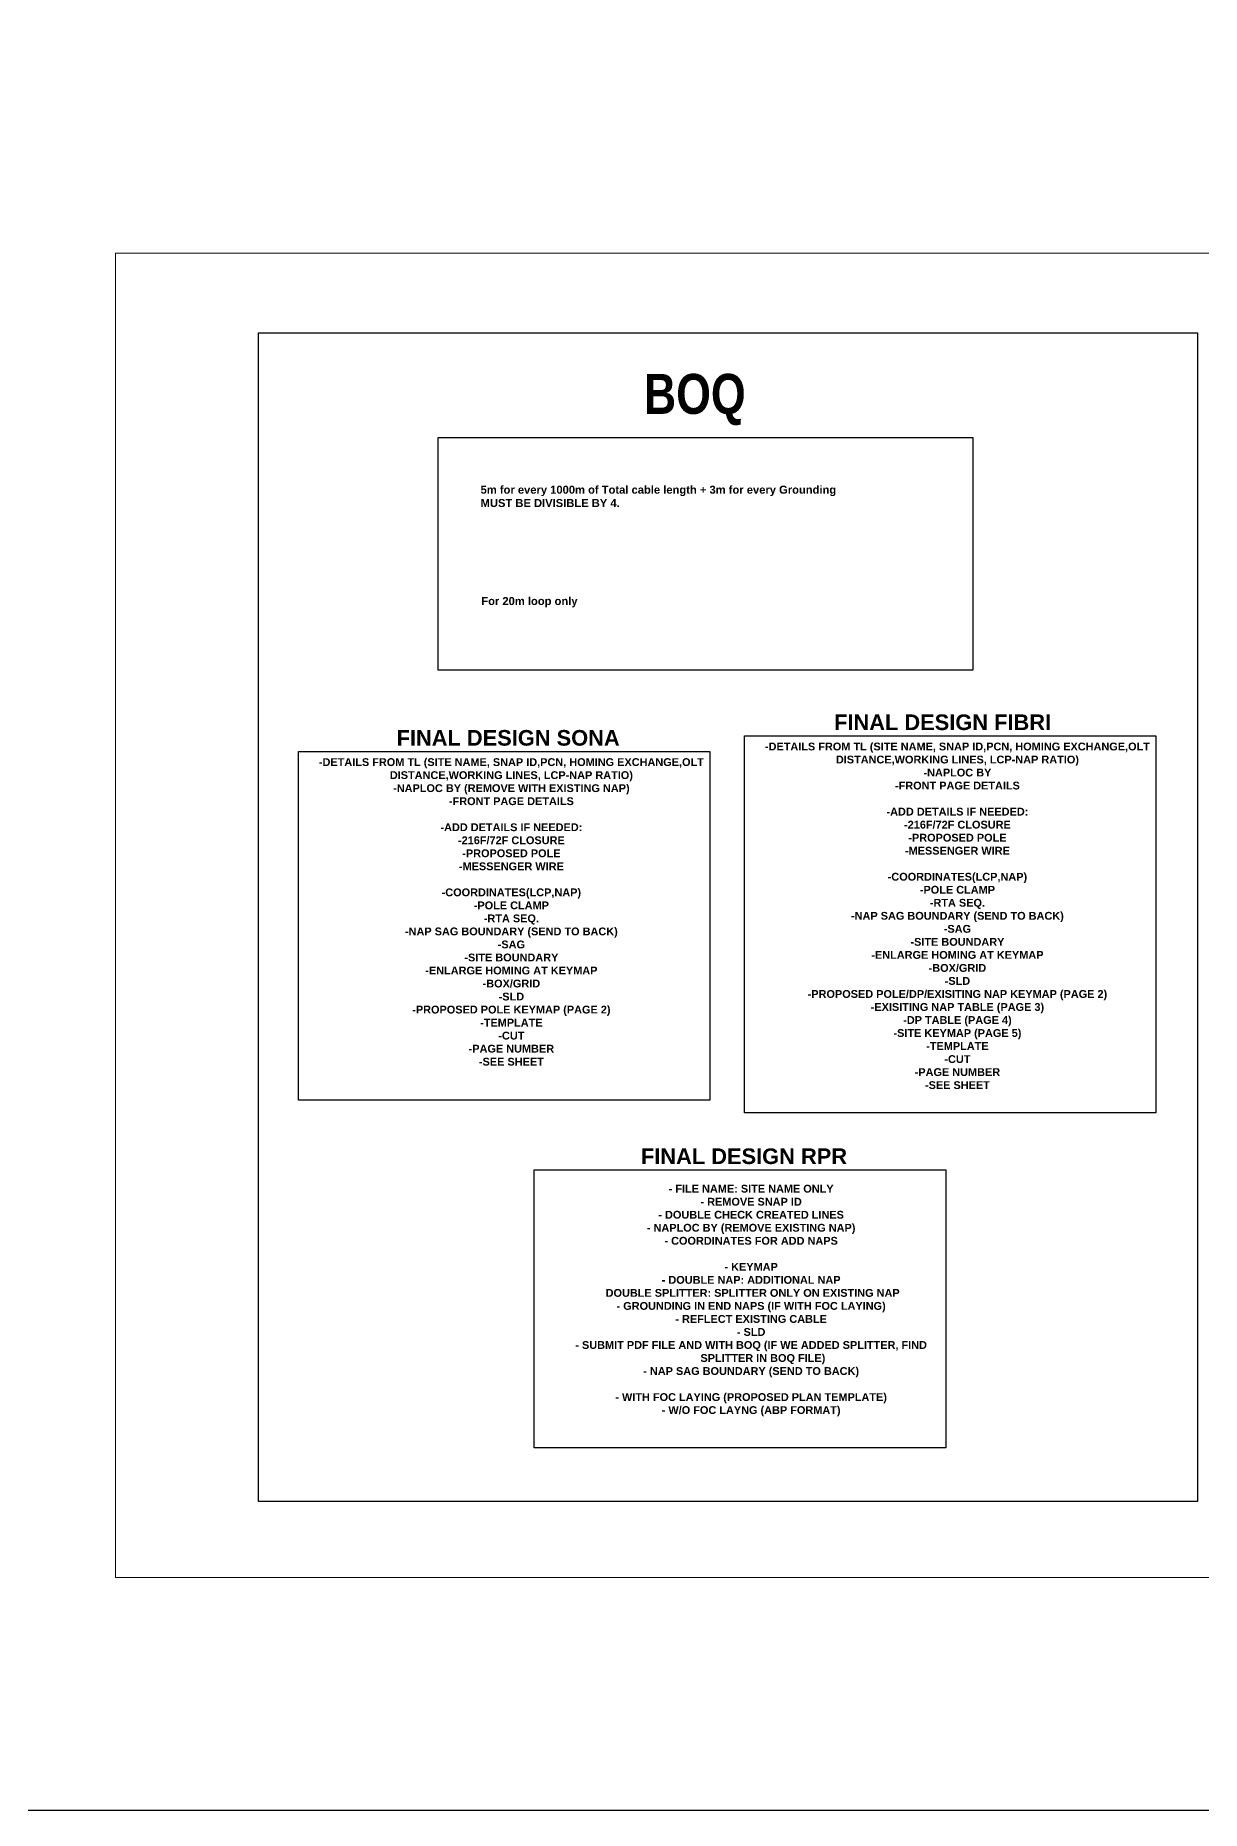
# Model space of a CAD drawing. Extents: x -663610 to -207124, y 70878 to 297551.
# Drawn here: x -257636 to -252818, y 70878 to 78212 of the extents above; entities that cross this region are included whole.
import ezdxf
from ezdxf.enums import TextEntityAlignment as Align

# ---------------------------------------------------------------- set-up
doc = ezdxf.new("R2010")
doc.units = 0
doc.header["$LTSCALE"] = 0.3
doc.layers.add('BASEMAP', color=7, linetype='CONTINUOUS')
doc.styles.add('WMF-Arial Unicode MS0', font='')
doc.styles.get('WMF-Arial Unicode MS0').set_extended_font_data('Arial Unicode MS', bold=True)

msp = doc.modelspace()

# ---------------------------------------------------------------- linework, layer by layer
at = {"layer": 'BASEMAP', "color": 152, "ltscale": 2, "true_color": 0x2776bb}
for points in [[(-245787.2, 70878.3), (-269522.5, 70878.3), (-269522.5, 85901.3), (-245787.2, 85901.3)], [(-252833.7, 76982), (-256715.7, 76982), (-256715.7, 72156.1), (-252833.7, 72156.1)], [(-255972.1, 76551.5), (-253762.8, 76551.5), (-253762.8, 75589.7), (-255972.1, 75589.7)], [(-256549.9, 75254.1), (-254849.4, 75254.1), (-254849.4, 73813.5), (-256549.9, 73813.5)], [(-254706.8, 75318.6), (-253006.3, 75318.6), (-253006.3, 73761), (-254706.8, 73761)], [(-255575.3, 73525.5), (-253874.8, 73525.5), (-253874.8, 72377.1), (-255575.3, 72377.1)]]:
    msp.add_lwpolyline(points, close=True, dxfattribs=at)
at = {"layer": 'BASEMAP', "color": 152, "lineweight": 0, "ltscale": 2, "true_color": 0x2776bb}
msp.add_lwpolyline([(-257304.8, 77313.4), (-246881.9, 77313.4), (-246881.9, 71840.7), (-257304.8, 71840.7)], close=True, dxfattribs=at)

# ---------------------------------------------------------------- texts
at = {"layer": 'BASEMAP', "color": 152, "ltscale": 2, "true_color": 0x2776bb, "style": 'WMF-Arial Unicode MS0', "width": 0.8}
msp.add_text('BOQ', height=165.32, dxfattribs=at).set_placement((-254911.7, 76648.8), align=Align.CENTER)
at = {"layer": 'BASEMAP', "color": 152, "ltscale": 2, "true_color": 0x2776bb, "style": 'WMF-Arial Unicode MS0'}
for s, p in [('FINAL DESIGN FIBRI', (-253887.8, 75342.5)), ('FINAL DESIGN SONA', (-255683, 75278.1)), ('FINAL DESIGN RPR', (-254708.4, 73549.4))]:
    msp.add_text(s, height=64.565, dxfattribs=at).set_placement(p, align=Align.CENTER)
for s, insert, char_height, width, attachment_point in [('{\\fArial Unicode MS|b1|i0|c134|p32;5m for every 1000m of Total cable length + 3m for every Grounding}\\PMUST BE DIVISIBLE BY 4.', (-255796.8, 76352.2), 33.0641, 1871.684, 1), ('For 20m loop only', (-255793.9, 75892.2), 33.064, 979.296, 1), ('{\\fArial Unicode MS|b1|i0|c134|p32;-DETAILS FROM TL (SITE NAME, SNAP ID,PCN, HOMING EXCHANGE,OLT DISTANCE,WORKING LINES, LCP-NAP RATIO) \\P-NAPLOC BY \\P-FRONT PAGE DETAILS\\P\\P\\C141;\\c16244141;-ADD DETAILS IF NEEDED:\\P-216F/72F CLOSURE\\P-PROPOSED POLE\\P-MESSENGER WIRE\\C152;\\c12285479;\\P\\P-COORDINATES(LCP,NAP) \\P-POLE CLAMP \\P-RTA SEQ.\\P-\\C141;\\c16244141;NAP SAG BOUNDARY (SEND TO BACK)\\C152;\\c12285479;\\P-SAG\\P-SITE BOUNDARY \\P-ENLARGE HOMING AT KEYMAP \\P-BOX/GRID\\P-SLD \\P-PROPOSED POLE/DP/EXISITING NAP KEYMAP (PAGE 2) \\P-EXISITING NAP TABLE (PAGE 3)\\P-DP TABLE (PAGE 4)\\P-SITE KEYMAP (PAGE 5)\\P-TEMPLATE \\P-CUT \\P-PAGE NUMBER \\P-SEE SHEET}', (-253826.5, 75290.7), 32.2823, 1668.752, 2), ('{\\fArial Unicode MS|b1|i0|c134|p32;-DETAILS FROM TL (SITE NAME, SNAP ID,PCN, HOMING EXCHANGE,OLT DISTANCE,WORKING LINES, LCP-NAP RATIO) \\P-NAPLOC BY (REMOVE WITH EXISTING NAP) \\P-FRONT PAGE DETAILS\\P\\P\\C141;\\c16244141;-ADD DETAILS IF NEEDED:\\P-216F/72F CLOSURE\\P-PROPOSED POLE\\P-MESSENGER WIRE\\C152;\\c12285479;\\P\\P-COORDINATES(LCP,NAP) \\P-POLE CLAMP \\P-RTA SEQ.\\P-\\C141;\\c16244141;NAP SAG BOUNDARY (SEND TO BACK)\\P\\C152;\\c12285479;-SAG\\P-SITE BOUNDARY \\P-ENLARGE HOMING AT KEYMAP \\P-BOX/GRID\\P-SLD \\P-PROPOSED POLE KEYMAP (PAGE 2) \\P-TEMPLATE \\P-CUT \\P-PAGE NUMBER \\P-SEE SHEET}', (-255669.6, 75226.2), 32.2823, 1668.752, 2), ('\\pi-96.84698,l129.1293,t129.1293;{\\fArial Unicode MS|b1|i0|c134|p32;-^IFILE NAME: SITE NAME ONLY\\P-^IREMOVE SNAP ID\\P-^IDOUBLE CHECK CREATED LINES \\P-^INAPLOC BY (REMOVE EXISTING NAP)\\P-^ICOORDINATES FOR ADD NAPS\\P\\P-^IKEYMAP\\P-^IDOUBLE NAP: ADDITIONAL NAP\\P^IDOUBLE SPLITTER: SPLITTER ONLY ON EXISTING NAP\\P-^IGROUNDING IN END NAPS (IF WITH FOC LAYING)\\P-^IREFLECT EXISTING CABLE\\P-^ISLD\\P-^ISUBMIT PDF FILE AND WITH BOQ (IF WE ADDED SPLITTER, FIND SPLITTER IN BOQ FILE)\\P\\C141;\\c16244141;-^INAP SAG BOUNDARY (SEND TO BACK)\\C152;\\c12285479;\\P\\P\\C143;\\c14659450;-^IWITH FOC LAYING (PROPOSED PLAN TEMPLATE)\\P-^IW/O FOC LAYNG (ABP FORMAT)}', (-254695, 73463.6), 32.282, 1668.752, 2)]:
    msp.add_mtext(s, dxfattribs=dict(at, insert=insert, char_height=char_height, width=width, attachment_point=attachment_point))

doc.saveas('drawing.dxf')
